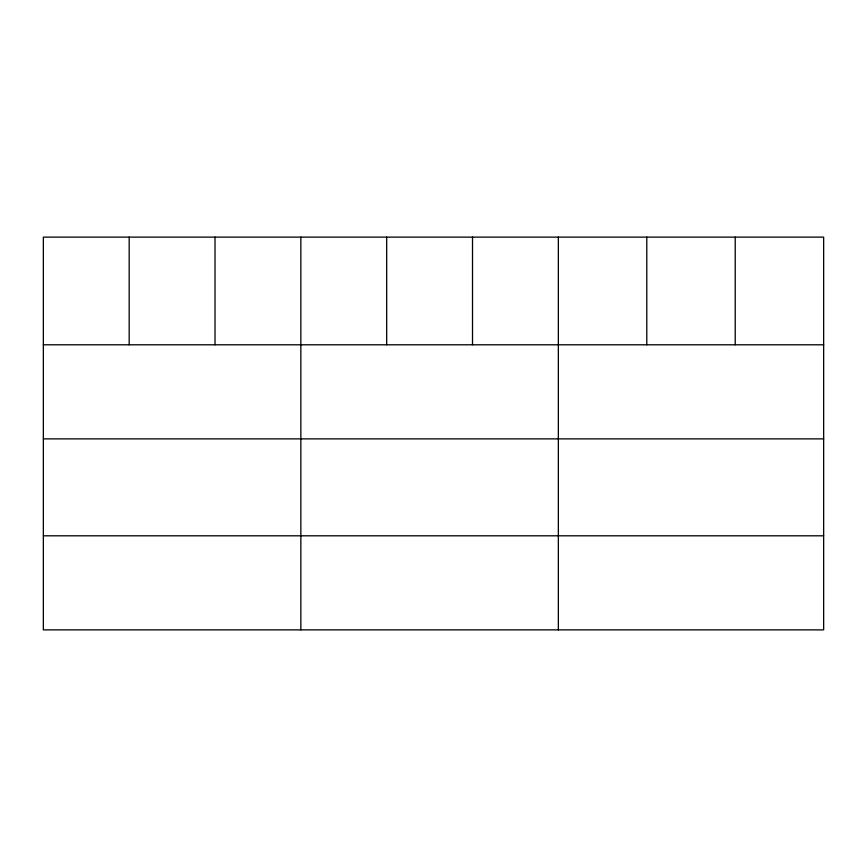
<?xml version="1.0" encoding="UTF-8"?>
<svg xmlns="http://www.w3.org/2000/svg" width="867" height="867" viewBox="0 0 867 867"><rect width="100%" height="100%" fill="white"/><g stroke="black" fill="none" stroke-linecap="round" stroke-linejoin="round"><path stroke-width="1.3" d="M823.65 344.795L823.65 629.875L43.35 629.875L43.35 237.125L823.65 237.125L823.65 344.795L43.35 344.795M43.35 438.875L823.65 438.875M43.35 535.806L823.65 535.806M735.216 237.125L735.216 344.795M646.782 237.125L646.782 344.795M558.348 237.125L558.348 629.875M472.515 237.125L472.515 344.795M386.682 237.125L386.682 344.795M300.849 237.125L300.849 629.875M215.016 237.125L215.016 344.795M129.183 237.125L129.183 344.795"/></g></svg>
